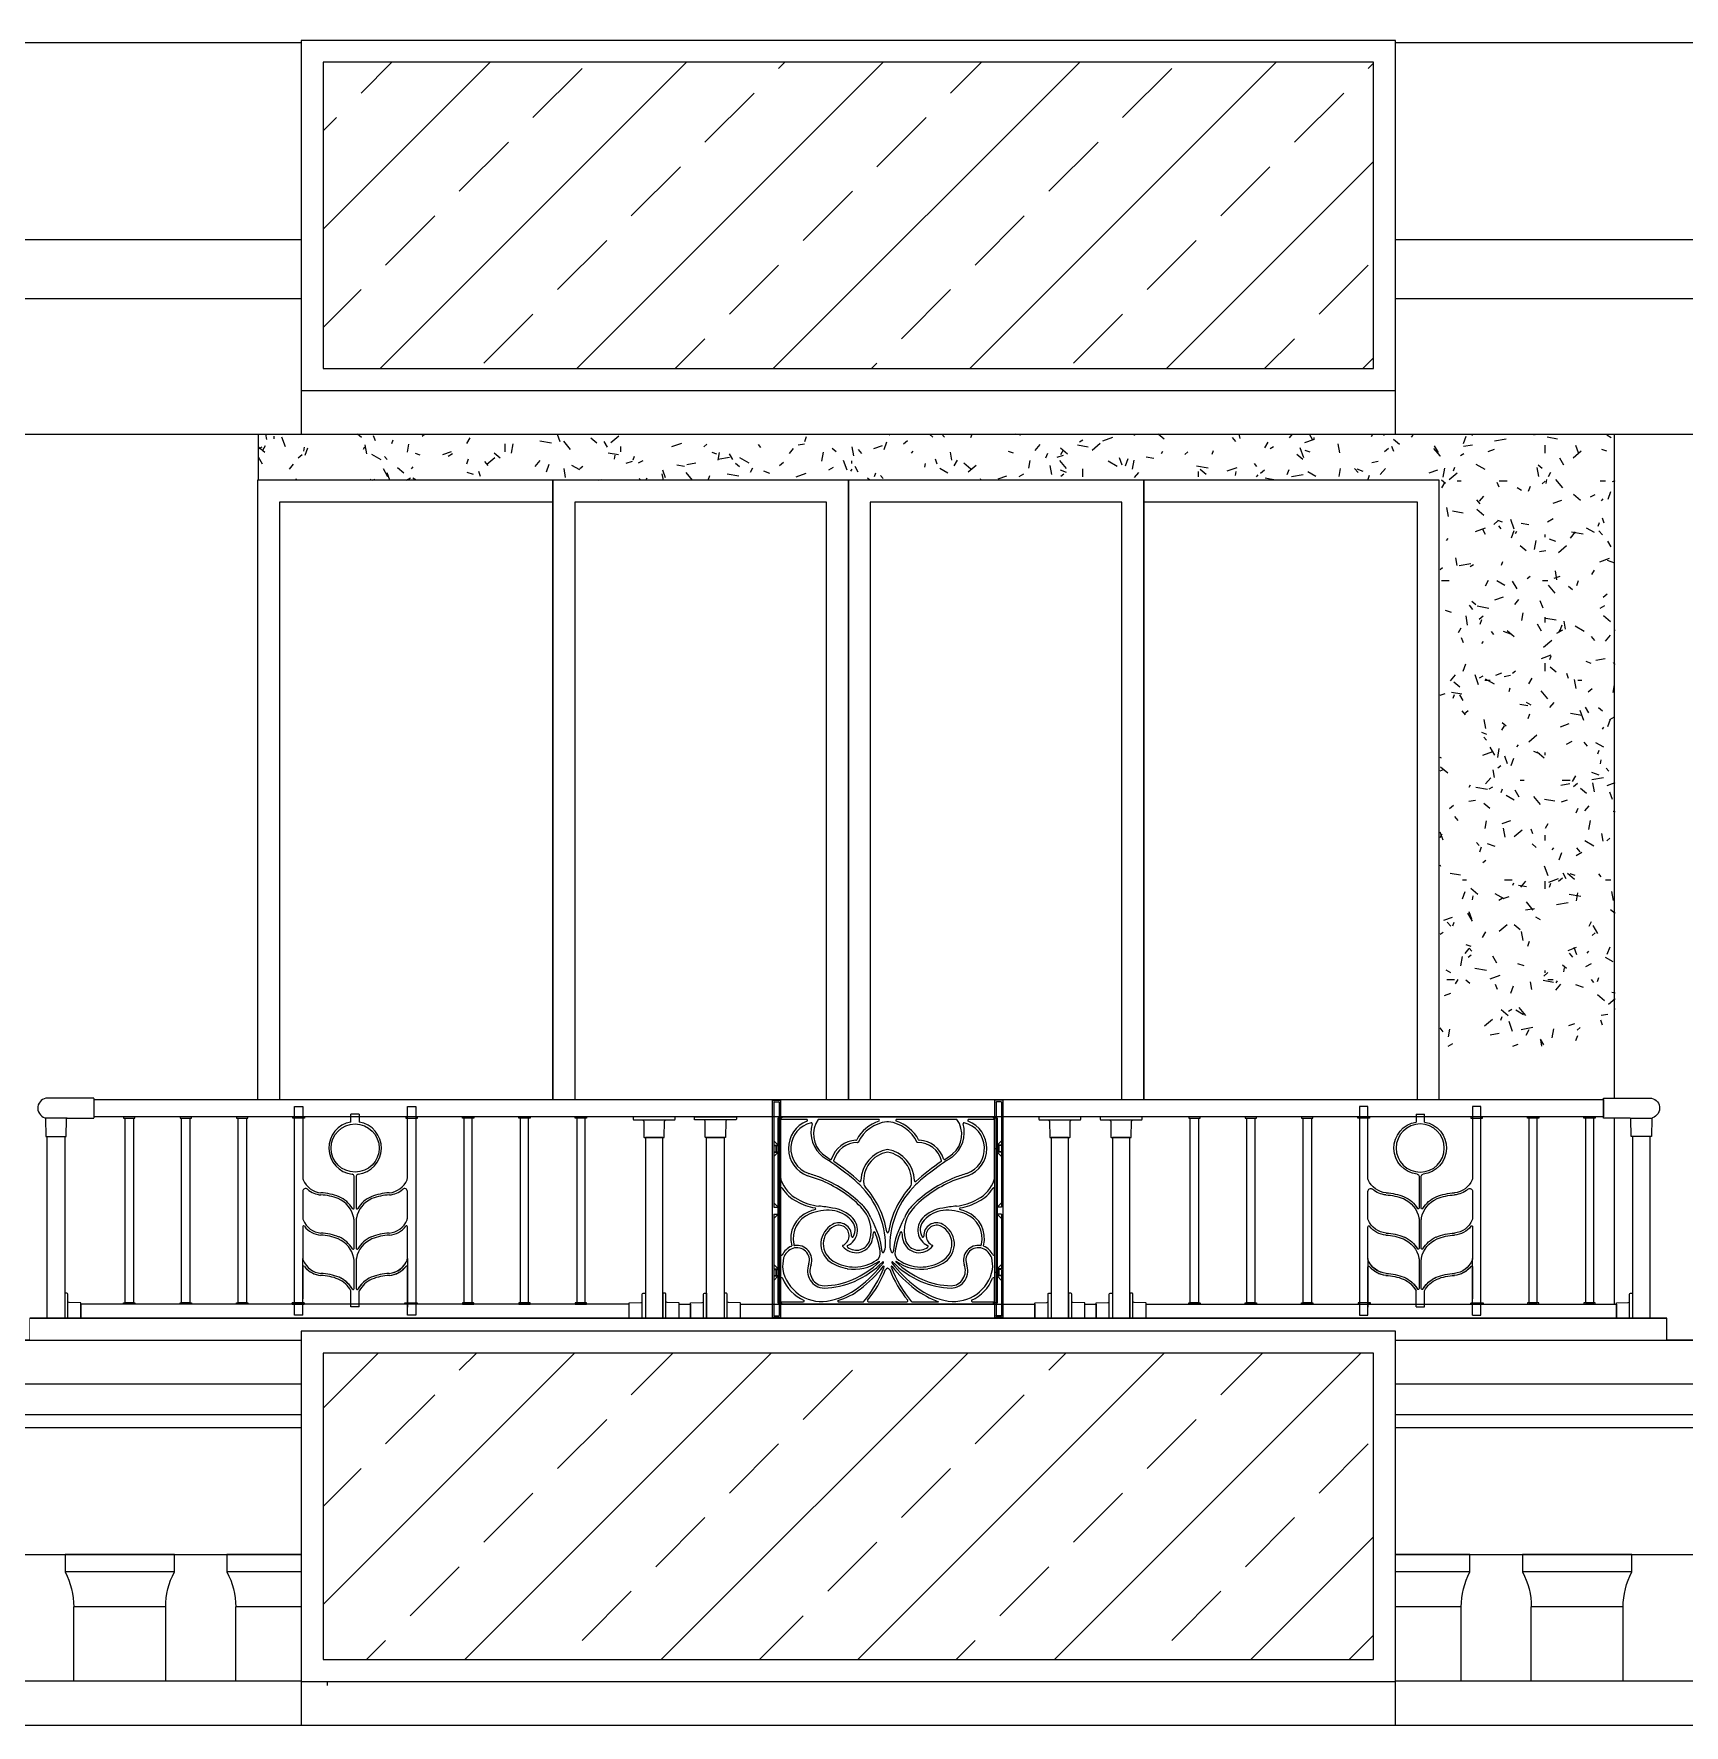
# Model space of a CAD drawing. Extents: x -12446 to 284554, y -295110 to 165007.
# Drawn here: x 65687 to 69458, y -211599 to -207734 of the extents above; entities that cross this region are included whole.
import ezdxf

# ---------------------------------------------------------------- set-up
doc = ezdxf.new("R2010")
doc.units = 0
doc.header["$LTSCALE"] = 1000
doc.linetypes.add('AX-14-E$0$DASH', pattern=[0.35, 0.25, -0.1])
doc.linetypes.add('AX-14-E$0$DOTE', pattern=[2.42, 2, -0.2, 0.02, -0.2])
doc.layers.get('0').update_dxf_attribs({"linetype": 'CONTINUOUS'})
doc.layers.get('Defpoints').update_dxf_attribs({"linetype": 'CONTINUOUS'})
for name, color, linetype in [('A-Anno-Note', 241, 'CONTINUOUS'), ('AX-14-comp-tc$0$AX-T-LMCZ-Z$0$AX-13-E01-E03$0$A-Detl-Patt', 8, 'CONTINUOUS'), ('AX-14-comp-tc$0$灰褐色真石漆', 15, 'CONTINUOUS'), ('AX-14-E$0$A-Detl-Fine', 152, 'CONTINUOUS'), ('AX-14-E$0$A-Detl-Medm', 40, 'CONTINUOUS'), ('AX-14-E$0$A-Detl-Thin', 131, 'CONTINUOUS'), ('AX-14-E$0$A-elev-FIXT', 9, 'CONTINUOUS'), ('AX-14-E$0$A-elev-HRAL', 61, 'CONTINUOUS'), ('AX-14-E$0$A-elev-XFINE', 8, 'CONTINUOUS'), ('AX-14-E$0$S-TYN太阳能板', 34, 'CONTINUOUS'), ('AX-14-E$0$埋件', 252, 'CONTINUOUS'), ('AX-14-E$0$栏杆型材', 82, 'CONTINUOUS'), ('AX-14-E$0$立面填充', 251, 'CONTINUOUS'), ('AX-14-E$0$阳台栏杆扶手', 82, 'CONTINUOUS')]:
    doc.layers.add(name, color=color, linetype=linetype)
doc.layers.add('AX-14-E$0$A-Grid', color=222, linetype='AX-14-E$0$DOTE', plot=False)
doc.layers.add('AX-14-E$0$花形线', color=241, linetype='CONTINUOUS', lineweight=15)

# ---------------------------------------------------------------- blocks, each defined once
blk = doc.blocks.new('AX-14-E$0$A$C7DED0338')
at = {"layer": 'AX-14-E$0$A-Detl-Thin'}
blk.add_line((7300, 630), (11200, 630), dxfattribs=at)
blk.add_lwpolyline([(8000, 320), (10500, 320), (10500, 420), (8000, 420)], close=True, dxfattribs=at)
blk.add_wipeout([(7200, 1215), (11300, 1215), (11300, 1315), (7200, 1315)]).dxf.layer = 'AX-14-E$0$A-Detl-Thin'
blk.add_line((7300, 1215), (11200, 1215), dxfattribs=at)
blk.add_lwpolyline([(7300, 320), (11250, 320), (11250, 630), (11200, 630), (11200, 1215), (11300, 1215), (11300, 1315), (11120.2, 1315), (11120.2, 1365)], dxfattribs=at)
blk = doc.blocks.new('AX-14-E$0$A$C7ECB27C2')
blk.add_wipeout([(2500, 800), (0, 800), (0, 0), (2500, 0)])
at = {"layer": 'AX-14-E$0$立面填充'}
h = blk.add_hatch(dxfattribs=at)
h.set_pattern_fill('ANSI33', color=256, scale=100)
h.set_pattern_definition([(45, (-353279.97, -423508.4), (-224.5064, 224.5064), []), (45, (-353055.47, -423508.4), (-224.5064, 224.5064), [158.75, -79.375])])
h.paths.add_polyline_path([(2450, 750), (50, 750), (50, 50), (2450, 50)])
at = {"layer": 'AX-14-E$0$S-TYN太阳能板'}
for points in [[(2500, 800), (0, 800), (0, 0), (2500, 0)], [(2450, 750), (50, 750), (50, 50), (2450, 50)]]:
    blk.add_lwpolyline(points, close=True, dxfattribs=at)
blk = doc.blocks.new('AX-14-E$0$M16太阳能')
blk.add_blockref('AX-14-E$0$A$C7ECB27C2', (152812.6, 122397.8))
blk = doc.blocks.new('AX-14-E$0$A$C1DD741FE')
at = {"layer": 'AX-14-E$0$A-Detl-Thin', "color": 1}
blk.add_lwpolyline([(11850, 1500), (11470.2, 1500), (11470.2, 1550), (7729.8, 1550), (7729.8, 1500), (7650, 1500), (7650, 1550), (3829.8, 1550), (3829.8, 1500), (0, 1500), (0, 1400), (50, 1400), (50, 1300), (100, 1300), (250, 670), (300, 670), (300, 400), (250, 400), (250, 300), (3500, 300), (3500, 400), (3450, 400), (3450, 620.3), (11649.9, 620.3)], dxfattribs=at)
at = {"layer": 'AX-14-E$0$A-Detl-Thin'}
blk.add_lwpolyline([(11470.2, 1500), (11850, 1500), (11850, 1400), (11800, 1400), (11800, 1330), (11780, 1330), (11780, 1299.8), (11710.9, 1009.6), (11640, 1009.6), (11640, 969.8), (11625.1, 931), (11620, 889.8), (11597.4, 720), (11650, 720), (11650, 620)], dxfattribs=at)
blk.add_wipeout([(0, 1500), (0, 1400), (50, 1400), (50, 1300), (100, 1300), (250, 670), (300, 670), (300, 400), (250, 400), (250, 300), (3500, 300), (3500, 400), (3450, 400), (3450, 620.3), (11649.9, 620.3), (11649.9, 720), (11597.4, 720), (11625.1, 931), (11640, 969.8), (11640, 1009.6), (11710.9, 1009.6), (11780, 1300), (11780, 1330), (11800, 1330), (11800, 1400), (11850, 1400), (11850, 1500), (11470.2, 1500), (11470.2, 1550), (7729.8, 1550), (7729.8, 1500), (7650, 1500), (7650, 1550), (3829.8, 1550), (3829.8, 1500)]).dxf.layer = 'AX-14-E$0$A-Detl-Medm'
at = {"color": 8}
for p, q in [((8060.1, 970.1), (7810.1, 970.1)), ((8430.1, 970.1), (8180.1, 970.1)), ((8800.1, 970.1), (8550.1, 970.1)), ((9170.1, 970.1), (8920.1, 970.1)), ((9540.1, 970.1), (9290.1, 970.1)), ((9910.1, 970.1), (9660.1, 970.1)), ((10280.1, 970.1), (10030.1, 970.1)), ((10650.1, 970.1), (10400.1, 970.1)), ((11020.1, 970.1), (10770.1, 970.1)), ((11390.1, 970.1), (11140.1, 970.1)), ((7830.1, 720.3), (7830.1, 890.1)), ((8040.1, 890.1), (7830.1, 890.1)), ((8040.1, 720.3), (8040.1, 890.1)), ((8410.1, 890.1), (8200.1, 890.1)), ((8200.1, 720.3), (8200.1, 890.1)), ((8410.1, 710.3), (8410.1, 890.1)), ((8570.1, 720.3), (8570.1, 890.1)), ((8780.1, 890.1), (8570.1, 890.1)), ((8780.1, 720.3), (8780.1, 890.1)), ((8940.1, 720.3), (8940.1, 890.1)), ((9150.1, 890.1), (8940.1, 890.1)), ((9150.1, 720.3), (9150.1, 890.1)), ((9310.1, 720.3), (9310.1, 890.1)), ((9520.1, 890.1), (9310.1, 890.1)), ((9520.1, 720.3), (9520.1, 890.1)), ((9680.1, 720.3), (9680.1, 890.1)), ((9890.1, 890.1), (9680.1, 890.1)), ((9890.1, 720.3), (9890.1, 890.1)), ((10050.1, 720.3), (10050.1, 890.1)), ((10260.1, 890.1), (10050.1, 890.1)), ((10260.1, 720.3), (10260.1, 890.1)), ((10420.1, 720.3), (10420.1, 890.1)), ((10630.1, 890.1), (10420.1, 890.1)), ((10630.1, 720.3), (10630.1, 890.1)), ((10790.1, 720.3), (10790.1, 890.1)), ((11000.1, 890.1), (10790.1, 890.1)), ((11000.1, 720.3), (11000.1, 890.1)), ((11160.1, 720.3), (11160.1, 890.1)), ((11370.1, 890.1), (11160.1, 890.1)), ((11370.1, 720.3), (11370.1, 890.1))]:
    blk.add_line(p, q, dxfattribs=at)
for points in [[(8040.1, 890.1, -0.123106), (8060.1, 970.1), (8060.1, 1010.1), (7810.1, 1010.1), (7810.1, 970.1, -0.123106), (7830.1, 890.1)], [(8410.1, 890.1, -0.123106), (8430.1, 970.1), (8430.1, 1010.1), (8180.1, 1010.1), (8180.1, 970.1, -0.123106), (8200.1, 890.1)], [(8780.1, 890.1, -0.123106), (8800.1, 970.1), (8800.1, 1010.1), (8550.1, 1010.1), (8550.1, 970.1, -0.123106), (8570.1, 890.1)], [(9150.1, 890.1, -0.123106), (9170.1, 970.1), (9170.1, 1010.1), (8920.1, 1010.1), (8920.1, 970.1, -0.123106), (8940.1, 890.1)], [(9520.1, 890.1, -0.123106), (9540.1, 970.1), (9540.1, 1010.1), (9290.1, 1010.1), (9290.1, 970.1, -0.123106), (9310.1, 890.1)], [(9890.1, 890.1, -0.123106), (9910.1, 970.1), (9910.1, 1010.1), (9660.1, 1010.1), (9660.1, 970.1, -0.123106), (9680.1, 890.1)], [(10260.1, 890.1, -0.123106), (10280.1, 970.1), (10280.1, 1010.1), (10030.1, 1010.1), (10030.1, 970.1, -0.123106), (10050.1, 890.1)], [(10630.1, 890.1, -0.123106), (10650.1, 970.1), (10650.1, 1010.1), (10400.1, 1010.1), (10400.1, 970.1, -0.123106), (10420.1, 890.1)], [(11000.1, 890.1, -0.123106), (11020.1, 970.1), (11020.1, 1010.1), (10770.1, 1010.1), (10770.1, 970.1, -0.123106), (10790.1, 890.1)], [(11370.1, 890.1, -0.123106), (11390.1, 970.1), (11390.1, 1010.1), (11140.1, 1010.1), (11140.1, 970.1, -0.123106), (11160.1, 890.1)]]:
    blk.add_lwpolyline(points, format="xyb", dxfattribs=at)
at = {"layer": 'AX-14-E$0$A-Detl-Medm'}
for p, q in [((7729.8, 1550), (11470.2, 1550)), ((11470.2, 1500), (11470.2, 1550)), ((3750, 1500), (11850, 1500)), ((3500, 1400), (11800, 1400)), ((3700, 1330), (11780, 1330)), ((3520, 1300), (11780, 1300)), ((11640, 1009.6), (7560, 1009.6)), ((11617.3, 720.3), (7577.3, 720.3)), ((7350, 620.3), (11649.9, 620.3))]:
    blk.add_line(p, q, dxfattribs=at)
blk.add_lwpolyline([(8350, 620.3), (10850, 620.3), (10850, 720.3), (8350, 720.3)], close=True, dxfattribs=at)
blk = doc.blocks.new('AX-14-E$0$4080转角立图')
at = {"layer": 'AX-14-E$0$A-elev-FIXT', "linetype": 'Continuous'}
blk.add_line((25.6, 42), (-24.3, 42), dxfattribs=at)
blk.add_lwpolyline([(-25.3, 43, -0.327139), (-24.2, 41.5), (-23.5, 0), (23.5, 0), (24.2, 40.5, -0.409111), (25.7, 42), (85.3, 42, 0.414214), (86.8, 43.5), (86.8, 86.5, 0.414214), (85.3, 88), (-18.8, 88, 0.865157)], format="xyb", close=True, dxfattribs=at)
blk = doc.blocks.new('AX-14-E$0$螺帽01')
at = {"layer": 'AX-14-E$0$A-elev-XFINE', "linetype": 'Continuous'}
blk.add_lwpolyline([(-12.5, -3), (12.5, -3, 0.414214), (13, -2.5), (13, -0.5, 0.414214), (12.5, 0), (-12.5, 0, 0.414214), (-13, -0.5), (-13, -2.5, 0.414214)], format="xyb", close=True, dxfattribs=at)
blk = doc.blocks.new('AX-14-E$0$40固定座立图')
at = {"layer": 'AX-14-E$0$A-elev-HRAL', "color": 6, "linetype": 'Continuous'}
blk.add_line((-26.5, -7), (26.5, -7), dxfattribs=at)
blk.add_lwpolyline([(48, -5), (48.1, 0), (-48.1, 0), (-48, -5, 0.41166), (-46, -7), (-26.5, -7, -0.41166), (-23.5, -10), (-23.2, -46, 0.41166), (-22.2, -47), (22.2, -47, 0.41166), (23.2, -46), (23.5, -10, -0.41166), (26.5, -7), (46, -7, 0.41166)], format="xyb", close=True, dxfattribs=at)
blk = doc.blocks.new('AX-14-E$0$镁铝合金竖杆496')
at = {"layer": 'AX-14-E$0$A-elev-HRAL', "ltscale": 10}
for p, q in [((-13.5, 251.5, 0), (-13.5, -243.5, 0)), ((-13, 252, 0), (5, 252, 0)), ((-10, 248, 0), (-10, 149.3)), ((-9.5, 248.5, 0), (1.5, 248.5, 0)), ((2, 248, 0), (2, -240, 0)), ((5.5, 251.5, 0), (5.5, -243.5, 0)), ((-10, 159.3), (0, 149.3)), ((-10, 149.3), (0, 149.3)), ((-10, 148.3), (-10, 134.3)), ((-10, 148.3), (0, 148.3)), ((-10, 134.3), (0, 134.3)), ((-10, 133.3), (-10, 8)), ((-10, 133.3), (0, 133.3)), ((-10, 123.3), (0, 133.3)), ((0, 149.3), (0, 133.3)), ((2, 141.3), (5.5, 141.3)), ((-10, 18), (0, 8)), ((-10, 8), (0, 8)), ((0, 8), (0, -8)), ((-10, -8), (-10, -133.5)), ((-10, -8), (0, -8)), ((-10, -18), (0, -8)), ((-10, -123.5), (0, -133.5)), ((-10, -133.5), (0, -133.5)), ((-10, -134.5), (-10, -148.5)), ((-10, -134.5), (0, -134.5)), ((-10, -148.5), (0, -148.5)), ((-10, -149.5), (-10, -240, 0)), ((-10, -149.5), (0, -149.5)), ((-10, -159.5), (0, -149.5)), ((0, -133.5), (0, -149.5)), ((2, -141.5), (5.5, -141.5)), ((-13, -244, 0), (5, -244, 0)), ((-9.5, -240.5, 0), (1.5, -240.5, 0))]:
    blk.add_line(p, q, dxfattribs=at)
for centre, start, end in [((-13, 251.5, 0), 90, 180), ((-9.5, 248, 0), 90, 180), ((1.5, 248, 0), 0, 90), ((5, 251.5, 0), 0, 90), ((-13, -243.5, 0), 180, 270), ((-9.5, -240, 0), 180, 270), ((1.5, -240, 0), 270, 0), ((5, -243.5, 0), 270, 0)]:
    blk.add_arc(centre, 0.5, start, end, dxfattribs=at)
blk = doc.blocks.new('AX-14-E$0$祥云铁花七')
at = {"layer": 'AX-14-E$0$花形线'}
for p, q in [((0, -107.2), (0, -3.2)), ((0, -3.2), (7, -3.2)), ((5.5, -6.7), (5.5, -139.2)), ((65, -5.7), (6.5, -5.7)), ((9, -1.2), (7, -3.2)), ((9, -0.2), (491, -0.2)), ((9, -0.2), (9, -1.2)), ((229.3, -5.7), (91.6, -5.7)), ((408.4, -5.7), (270.7, -5.7)), ((493.5, -5.7), (435, -5.7)), ((491, -0.2), (491, -1.2)), ((491, -1.2), (493, -3.2)), ((500, -3.2), (493, -3.2)), ((494.5, -139.2), (494.5, -6.7)), ((500, -3.2), (500, -107.2)), ((0, -407.2), (0, -107.2)), ((101.4, -84.4), (119, -97)), ((381, -97), (398.6, -84.4)), ((500, -107.2), (500, -407.2)), ((94.2, -143.7), (67, -134.4)), ((96.2, -138.5), (96.2, -138.5)), ((403.8, -138.5), (403.8, -138.5)), ((433, -134.4), (405.8, -143.7)), ((5.5, -164.1), (5.5, -314.3)), ((494.5, -314.3), (494.5, -164.1)), ((35.6, -290.7), (36, -293.1)), ((214.8, -282.6), (214.7, -282.7)), ((285.3, -282.7), (285.2, -282.6)), ((464, -293.1), (464.4, -290.7)), ((5.5, -369.9), (5.5, -421.5)), ((494.5, -421.5), (494.5, -369.9)), ((504, -348.5), (500, -348.5)), ((504, -362.5), (500, -362.5)), ((505, -349.5), (504, -348.5)), ((504, -362.5), (504, -348.5)), ((505, -361.5), (504, -362.5)), ((505, -361.5), (505, -349.5)), ((0, -425), (0, -405.2)), ((0, -425), (7, -425)), ((6.5, -422.5), (57.3, -422.5)), ((9, -427), (7, -425)), ((138.2, -422.5), (195.1, -422.5)), ((205.6, -422.5), (294.4, -422.5)), ((304.9, -422.5), (366.1, -422.5)), ((443.2, -422.5), (493.5, -422.5)), ((491, -427), (493, -425)), ((500, -425), (493, -425)), ((500, -405.2), (500, -425)), ((9, -428), (9, -427)), ((491, -428), (9, -428)), ((491, -428), (491, -427))]:
    blk.add_line(p, q, dxfattribs=at)
at = {"layer": 'AX-14-E$0$花形线', "ltscale": 10}
for p, q in [((-5, -66.7), (-4, -65.7)), ((-5, -78.7), (-5, -66.7)), ((-4, -65.7), (0, -65.7)), ((-4, -79.7), (-4, -65.7)), ((504, -65.7), (500, -65.7)), ((505, -66.7), (504, -65.7)), ((504, -79.7), (504, -65.7)), ((505, -78.7), (505, -66.7)), ((-5, -78.7), (-4, -79.7)), ((-4, -79.7), (0, -79.7)), ((504, -79.7), (500, -79.7)), ((505, -78.7), (504, -79.7)), ((-5, -349.5), (-4, -348.5)), ((-5, -361.5), (-5, -349.5)), ((-5, -361.5), (-4, -362.5)), ((-4, -348.5), (0, -348.5)), ((-4, -362.5), (-4, -348.5)), ((-4, -362.5), (0, -362.5))]:
    blk.add_line(p, q, dxfattribs=at)
at = {"layer": 'AX-14-E$0$花形线'}
for centre, radius, start, end in [((6.5, -6.7), 1, 90, 180), ((90.2, -71.8), 66.8, 111.4629, 249.7109), ((89.4, -72.2), 60.6, 103.7038, 249.4926), ((65, -7.7), 2, 291.4629, 90), ((146.9, -35), 72.1, 164.5587, 232.2861), ((75.5, -15.3), 2, 344.5587, 103.7038), ((139.1, -39.8), 58.4, 144.3447, 229.8382), ((258.8, -95.4), 90.5, 108.6201, 151.5086), ((258.2, -94.7), 84.1, 96.8348, 154.2697), ((229.3, -7.7), 2, 288.6201, 90), ((250, -26), 15, 83.1652, 96.8348), ((241.8, -94.7), 84.1, 25.7303, 83.1652), ((270.7, -7.7), 2, 90, 251.3799), ((241.2, -95.4), 90.5, 28.4914, 71.3799), ((353.1, -35), 72.1, 307.7139, 15.4413), ((360.9, -39.8), 58.4, 310.1618, 35.6553), ((424.5, -15.3), 2, 76.2962, 195.4413), ((410.6, -72.2), 60.6, 289.9688, 76.2962), ((435, -7.7), 2, 90, 248.5371), ((409.8, -71.8), 66.8, 290.2891, 68.5371), ((493.5, -6.7), 1, 0, 90), ((180.7, -114.8), 61.6, 92.9378, 162.2662), ((180.7, -114.8), 56.1, 89.2014, 164.7366), ((177.5, -51.3), 2, 272.9378, 332.1055), ((181.5, -57.7), 1, 269.2014, 334.727), ((262.6, -147.1), 73.7, 99.8083, 178.7152), ((237.4, -147.1), 73.7, 1.2848, 80.1917), ((318.5, -57.7), 1, 205.273, 270.7986), ((319.3, -114.8), 56.1, 15.2634, 90.7986), ((322.5, -51.3), 2, 207.8945, 267.0622), ((319.3, -114.8), 61.6, 17.7338, 87.0622), ((-287.1, -696.9), 719.7, 52.1378, 57.1958), ((120.2, -95.4), 2, 234.3098, 342.2662), ((128.6, -100.5), 2, 164.7366, 234.9669), ((-181, -559.2), 551.4, 48.3295, 55.988), ((261.2, -145.6), 66, 99.8055, 187.1068), ((238.8, -145.6), 66, 352.8932, 80.1945), ((681, -559.2), 551.4, 124.012, 131.6705), ((787.1, -696.9), 719.7, 122.8042, 127.8622), ((371.4, -100.5), 2, 305.0331, 15.2634), ((379.8, -95.4), 2, 197.7338, 305.6902), ((20.5, -139.2), 15, 180, 198.5788), ((78.8, -119.6), 76.5, 198.5788, 243.5048), ((73.4, -114.9), 15, 249.4926, 253.5166), ((-30.5, -466.2), 351.3, 68.8614, 73.5166), ((-3.1, -395.2), 269.7, 44.6157, 68.8614), ((-10.5, -406.5), 288.4, 45.1922, 68.2807), ((-6.7, -352.7), 276.1, 45.5911, 54.2274), ((186.9, -145.9), 2, 228.3295, 10.7823), ((205.7, -152.9), 10, 185.2537, 222.1559), ((294.3, -152.9), 10, 317.8441, 354.7463), ((510.5, -406.5), 288.4, 111.7193, 134.8078), ((503.1, -395.2), 269.7, 111.1386, 135.3843), ((313.1, -145.9), 2, 169.2177, 311.6705), ((506.7, -352.7), 276.1, 125.7726, 134.4089), ((530.5, -466.2), 351.3, 106.4044, 111.1386), ((421.2, -119.6), 76.5, 296.4952, 341.4212), ((479.5, -139.2), 15, 341.4212, 0), ((7.5, -164.1), 2, 31.9301, 180), ((78.7, -119.7), 81.9, 211.9301, 243.3006), ((105.7, -81.9), 128, 240.1164, 260.3322), ((105.7, -81.9), 122.5, 240.1164, 263.9737), ((49.6, -295.2), 195.5, 0.3834, 45.5911), ((48.3, -295.4), 202.4, 9.2413, 42.1559), ((451.7, -295.4), 202.4, 137.8441, 170.7587), ((450.4, -295.2), 195.5, 134.4089, 179.6166), ((394.3, -81.9), 122.5, 276.0263, 299.8836), ((394.3, -81.9), 128, 279.6678, 299.8836), ((421.3, -119.7), 81.9, 296.6994, 328.0699), ((492.5, -164.1), 2, 360, 148.0699), ((95.1, -278.1), 66.4, 112.1901, 194.3855), ((94.9, -277.9), 60.7, 112.1323, 192.199), ((115.1, -332), 123.9, 104.3564, 111.3434), ((114, -324.9), 111.5, 85.2413, 112.1323), ((83.9, -210), 2, 284.3564, 80.3322), ((53.6, -567.3), 365.7, 78.9111, 83.8433), ((114.3, -285.5), 72.2, 43.6853, 82.8845), ((115.1, -283.9), 76, 43.334, 83.3313), ((142, -258.6), 39.1, 295.1597, 43.334), ((133.7, -261.3), 78.3, 345.2933, 45.1922), ((133.7, -261.3), 83.8, 21.5129, 45.1922), ((230.3, -223.3), 20, 201.5129, 209.4559), ((269.7, -223.3), 20, 330.5441, 338.4871), ((366.3, -261.3), 78.3, 134.8078, 194.7067), ((366.3, -261.3), 83.8, 134.8078, 158.4871), ((358, -258.6), 39.1, 136.666, 244.8403), ((384.9, -283.9), 76, 96.6687, 136.666), ((385.7, -285.5), 72.2, 97.1155, 136.3147), ((446.4, -567.3), 365.7, 96.1567, 101.0889), ((386, -324.9), 111.5, 67.8677, 94.7586), ((416.1, -210), 2, 99.6678, 255.6436), ((384.9, -332), 123.9, 68.6566, 75.6436), ((405.1, -277.9), 60.7, 347.801, 67.8677), ((404.9, -278.1), 66.4, 345.6145, 67.8099), ((148.1, -290.2), 50.6, 118.3226, 234.3446), ((148, -290.1), 45, 117.9536, 240.6207), ((138.1, -271.5), 29.5, 357.7363, 118.4287), ((138.1, -271.5), 24, 293.393, 117.9205), ((144.4, -257.8), 31.3, 329.1668, 45.0781), ((34.3, -333.9), 205, 7.1734, 29.4559), ((133.7, -261.3), 83.8, 345.2933, 357.6896), ((219.4, -264.8), 2, 20.1455, 177.6896), ((-25.3, -354.5), 262.7, 10.3928, 20.1455), ((250, -262.6), 2, 189.2413, 350.7587), ((465.7, -333.9), 205, 150.5441, 172.8266), ((525.3, -354.5), 262.7, 159.8545, 169.6072), ((280.6, -264.8), 2, 2.3104, 159.8545), ((366.3, -261.3), 83.8, 182.3104, 194.7067), ((355.6, -257.8), 31.3, 134.9219, 210.8332), ((361.9, -271.5), 29.5, 61.5713, 182.2637), ((361.9, -271.5), 24, 62.0795, 246.607), ((352, -290.1), 45, 299.3793, 62.0464), ((351.9, -290.2), 50.6, 305.6554, 61.6774), ((44.7, -332.3), 39.3, 111.7373, 154.1364), ((45, -332.8), 34.4, 109.6431, 162.4707), ((29.7, -294.9), 1, 291.9632, 14.3855), ((42.5, -327.8), 28.8, 343.2516, 108.1432), ((37, -292.9), 1, 191.0799, 278.9061), ((42.5, -327.8), 34.3, 342.2251, 98.9061), ((148, -294.5), 1, 113.393, 217.2759), ((177.8, -271.8), 38.5, 217.2759, 343.5434), ((159.4, -295.7), 2, 115.1597, 230.4792), ((178.6, -272.6), 32.1, 230.4792, 344.4049), ((169.6, -272.8), 2, 177.7363, 329.1668), ((213.4, -310.8), 20, 304.6649, 10.3928), ((239.7, -308.1), 2, 187.1734, 335.5468), ((205.1, -292.3), 40.1, 335.5468, 357.7723), ((294.9, -292.3), 40.1, 182.2277, 204.4532), ((260.3, -308.1), 2, 204.4532, 352.8266), ((286.6, -310.8), 20, 169.6072, 235.3351), ((322.2, -271.8), 38.5, 196.4566, 322.7241), ((321.4, -272.6), 32.1, 195.5951, 309.5208), ((330.4, -272.8), 2, 210.8332, 2.2637), ((340.6, -295.7), 2, 309.5208, 64.8403), ((352, -294.5), 1, 322.7241, 66.607), ((457.5, -327.8), 34.3, 81.0939, 197.7749), ((457.5, -327.8), 28.8, 71.8568, 196.7484), ((463, -292.9), 1, 261.0939, 348.9201), ((455, -332.8), 34.4, 17.5293, 70.3569), ((470.3, -294.9), 1, 165.6145, 248.0368), ((455.3, -332.3), 39.3, 25.8636, 68.2627), ((7.5, -314.3), 2, 180, 334.1364), ((98.6, -342), 88.6, 167.2346, 184.2621), ((107.1, -351.7), 40.2, 157.1293, 212.2197), ((107.1, -351.7), 34.7, 157.134, 212.4682), ((176.1, -243.2), 105.2, 236.8488, 260.0488), ((173.7, -253.4), 89.7, 237.7959, 304.6649), ((174.2, -254), 94.3, 260.0488, 306.1557), ((75.9, -161.3), 230.4, 294.2606, 312.4746), ((92, -188), 205, 293.5859, 315.7061), ((5.5, -153.1), 295.9, 307.0893, 322.472), ((23.9, -173.6), 273.8, 306.6048, 322.2397), ((-30.5, -235.3), 293.2, 320.3131, 338.4375), ((230.5, -331), 1.09, 342.7316, 126.1557), ((239.1, -332.5), 1.33, 322.472, 104.2732), ((240.9, -342.5), 1.33, 338.4375, 114.1721), ((250, -351), 5, 21.7859, 158.2141), ((259.1, -342.5), 1.33, 65.8279, 201.5625), ((530.5, -235.3), 293.2, 201.5625, 219.6869), ((260.9, -332.5), 1.33, 75.7268, 217.528), ((476.1, -173.6), 273.8, 217.7603, 233.3952), ((494.5, -153.1), 295.9, 217.528, 232.9107), ((408, -188), 205, 224.2939, 246.4141), ((269.5, -331), 1.09, 53.8443, 197.2684), ((424.1, -161.3), 230.4, 227.5254, 245.7394), ((325.8, -254), 94.3, 233.8443, 279.9512), ((326.3, -253.4), 89.7, 235.3351, 302.2041), ((323.9, -243.2), 105.2, 279.9512, 303.1512), ((392.9, -351.7), 34.7, 327.5318, 22.866), ((392.9, -351.7), 40.2, 327.7803, 22.8707), ((401.4, -342), 88.6, 355.7379, 12.7654), ((492.5, -314.3), 2, 205.8636, 0), ((8, -370.3), 2.5, 33.9087, 170.982), ((97.8, -332.9), 94.8, 202.3084, 245.8595), ((99.3, -331.1), 90.7, 191.1235, 277.7), ((104.7, -354.5), 36.7, 210.5687, 270.3076), ((104.7, -354.5), 31.2, 210.5585, 270.3163), ((104, -223.5), 162.2, 270.3163, 294.2606), ((100.6, -207.8), 183.4, 271.3252, 293.5859), ((-3.8, -249.5), 268.3, 320.7734, 338.2141), ((503.8, -249.5), 268.3, 201.7859, 219.2266), ((399.4, -207.8), 183.4, 246.4141, 268.6748), ((396, -223.5), 162.2, 245.7394, 269.6837), ((400.5, -330.8), 91, 262.4286, 348.7478), ((395.3, -354.5), 31.2, 269.6837, 329.4415), ((395.3, -354.5), 36.7, 269.6924, 329.4313), ((402.2, -332.9), 94.8, 294.6417, 337.6916), ((492, -370.3), 2.5, 9.018, 146.0913), ((6.5, -421.5), 1, 180, 270), ((57.3, -420.5), 2, 270, 32.0975), ((87.1, -267.4), 155.5, 279.0375, 308.5138), ((138.2, -420.5), 2, 151.1399, 270), ((96.7, -279.7), 145.4, 285.8798, 308.5187), ((205.6, -420.5), 2, 140.7734, 270), ((294.4, -420.5), 2, 270, 39.2266), ((442.8, -218.5), 217.9, 233.3952, 249.4015), ((412.9, -267.4), 155.5, 231.4862, 260.9625), ((443.2, -420.5), 2, 135.3636, 270), ((493.5, -421.5), 1, 270, 0)]:
    blk.add_arc(centre, radius, start, end, dxfattribs=at)
at = {"layer": 'Defpoints', "color": 1, "linetype": 'AX-14-E$0$DASH', "ltscale": 0.1}
blk.add_lwpolyline([(0, -428), (500, -428), (500, 0), (0, 0)], close=True, dxfattribs=at)
blk = doc.blocks.new('AX-14-E$0$麦穗铁花十')
at = {"layer": 'AX-14-E$0$花形线'}
for p, q in [((0, 0), (19, 0)), ((0, -477), (0, 0)), ((19, 0), (19, -163.7)), ((258, -163.7), (258, 0)), ((258, 0), (277, 0)), ((277, 0), (277, -477)), ((148, -18), (129, -18)), ((129, -36), (129, -18)), ((148, -18), (148, -36)), ((136, -232.5), (136, -159.8)), ((141, -159.8), (141, -232.5)), ((19, -194.2), (19, -255.7)), ((258, -255.7), (258, -194.2)), ((136, -324.5), (136, -258.9)), ((141, -258.9), (141, -324.5)), ((19, -274.9), (19, -347.7)), ((258, -347.7), (258, -274.9)), ((19, -477), (19, -347.7)), ((258, -347.7), (258, -458.9)), ((19, -366.9), (19, -439.7)), ((19, -366.9), (19, -439.7)), ((136, -416.5), (136, -350.9)), ((136, -416.5), (136, -350.9)), ((141, -350.9), (141, -416.5)), ((141, -350.9), (141, -416.5)), ((258, -439.7), (258, -366.9)), ((258, -477), (258, -366.9)), ((129, -458), (129, -421.2)), ((148, -458), (148, -421.2)), ((148, -458), (129, -458)), ((19, -477), (0, -477)), ((277, -477), (258, -477))]:
    blk.add_line(p, q, dxfattribs=at)
blk.add_circle((138.5, -95.2), 55, dxfattribs=at)
for centre, radius, start, end in [((138.5, -95.2), 60, 99.1102, 263.3742), ((138.5, -95.2), 60, 276.6258, 80.8898), ((29, -163.7), 10, 180, 202.5285), ((25.5, -194.2), 6.5, 48.9817, 180), ((65, -148.8), 49, 202.5283, 264.7738), ((65, -148.8), 53.7, 228.9817, 264.9129), ((131, -159.8), 5, 0, 83.3742), ((146, -159.8), 5, 96.6259, 180), ((212, -148.8), 49, 275.2262, 337.4717), ((212, -148.8), 53.7, 275.0871, 311.0183), ((251.5, -194.2), 6.5, 360, 131.0183), ((248, -163.7), 10, 337.4718, 360), ((55.9, -319.5), 117.3, 67.9628, 87.8994), ((55.9, -319.4), 121.9, 67.8778, 87.8433), ((74.7, -267.6), 62.3, 11.9892, 66.0287), ((74.7, -267.6), 67, 30.6455, 66.0287), ((202.3, -267.6), 62.3, 113.9713, 168.0108), ((202.3, -267.6), 67, 113.9713, 149.3545), ((221.1, -319.4), 121.9, 92.1567, 112.1222), ((221.1, -319.5), 117.3, 92.1006, 112.0372), ((29, -255.7), 10, 180, 202.5285), ((65, -240.8), 49, 202.5283, 264.7738), ((134, -232.5), 2, 210.6455, 360), ((116, -258.9), 20, 360, 11.9893), ((143, -232.5), 2, 180, 329.3545), ((161, -258.9), 20, 168.0107, 180), ((212, -240.8), 49, 275.2262, 337.4717), ((248, -255.7), 10, 337.4718, 360), ((21, -274.9), 2, 37.8001, 180), ((65, -240.8), 53.7, 217.8001, 264.9129), ((55.9, -411.5), 117.3, 67.9628, 87.8994), ((55.9, -411.4), 121.9, 67.8778, 87.8433), ((74.7, -359.6), 62.3, 11.9892, 66.0287), ((74.7, -359.6), 67, 30.6455, 66.0287), ((202.3, -359.6), 62.3, 113.9713, 168.0108), ((202.3, -359.6), 67, 113.9713, 149.3545), ((221.1, -411.4), 121.9, 92.1567, 112.1222), ((221.1, -411.5), 117.3, 92.1006, 112.0372), ((212, -240.8), 53.7, 275.0871, 322.1999), ((256, -274.9), 2, 360, 142.1999), ((29, -347.7), 10, 180, 202.5285), ((29, -347.7), 10, 180, 202.5285), ((134, -324.5), 2, 210.6456, 360), ((116, -350.9), 20, 360, 11.9892), ((116, -350.9), 20, 360, 11.9892), ((143, -324.5), 2, 180, 329.3545), ((161, -350.9), 20, 168.0107, 180), ((161, -350.9), 20, 168.0108, 180), ((248, -347.7), 10, 337.4718, 360), ((248, -347.7), 10, 337.4718, 360), ((21, -366.9), 2, 37.8001, 180), ((21, -366.9), 2, 37.8001, 180), ((65, -332.8), 49, 202.5283, 264.7738), ((65, -332.8), 49, 202.5283, 264.7738), ((65, -332.8), 49, 202.5283, 264.7738), ((65, -332.8), 53.7, 217.8001, 264.9129), ((65, -332.8), 53.7, 217.8001, 264.9129), ((65, -332.8), 53.7, 220.6616, 264.9129), ((55.9, -503.5), 117.3, 67.9628, 87.8994), ((55.9, -503.5), 117.3, 67.9628, 87.8994), ((55.9, -503.4), 121.9, 67.8778, 87.8433), ((55.9, -503.4), 121.9, 67.8778, 87.8433), ((221.1, -503.4), 121.9, 92.1567, 112.1222), ((221.1, -503.4), 121.9, 92.1567, 112.1222), ((221.1, -503.5), 117.3, 92.1006, 112.0372), ((221.1, -503.5), 117.3, 92.1006, 112.0372), ((212, -332.8), 49, 275.2262, 339.9297), ((212, -332.8), 49, 275.2262, 337.4717), ((212, -332.8), 49, 275.2262, 337.4717), ((212, -332.8), 53.7, 275.0871, 322.1999), ((212, -332.8), 53.7, 275.0871, 322.1999), ((212, -332.8), 53.7, 275.0871, 319.3384), ((256, -366.9), 2, 360, 142.1999), ((256, -366.9), 2, 360, 142.1999), ((74.7, -451.6), 62.3, 29.2187, 66.0287), ((74.7, -451.6), 67, 33.5141, 66.0287), ((74.7, -451.6), 67, 30.6455, 66.0287), ((74.7, -451.6), 67, 30.6455, 66.0287), ((134, -416.5), 2, 210.6456, 360), ((134, -416.5), 2, 210.6455, 360), ((143, -416.5), 2, 180, 329.3545), ((143, -416.5), 2, 180, 329.3544), ((202.3, -451.6), 67, 113.9713, 149.3545), ((202.3, -451.6), 67, 113.9713, 149.3545), ((202.3, -451.6), 67, 113.9713, 149.3545), ((202.3, -451.6), 67, 113.9713, 146.4859), ((202.3, -451.6), 62.3, 113.9713, 150.7813)]:
    blk.add_arc(centre, radius, start, end, dxfattribs=at)
blk = doc.blocks.new('AX-14-E$0$32固定座立面')
at = {"layer": 'AX-14-E$0$栏杆型材', "color": 6, "linetype": 'Continuous'}
blk.add_line((-7, -22.5), (-7, 22.5), dxfattribs=at)
blk.add_lwpolyline([(-7, -22.5, 0.41166), (-10, -19.5), (-36, -19.3, -0.41166), (-37, -18.3), (-37, 18.3, -0.41166), (-36, 19.3), (-10, 19.5, 0.41166), (-7, 22.5), (-7, 39, -0.41166), (-5, 41), (0, 41.1), (0, -41.1), (-5, -41, -0.41166), (-7, -39)], format="xyb", close=True, dxfattribs=at)
blk = doc.blocks.new('AX-14-E$0$sreherhehrheg')
at = {"layer": 'AX-14-E$0$A-Detl-Fine'}
for points in [[(152736.3, 246017.7), (152111.3, 246017.7), (152111.3, 244652.7)], [(153361.3, 244652.7), (153361.3, 246017.7), (152786.3, 246017.7), (152786.3, 244652.7)], [(154036.3, 244652.7), (154036.3, 246017.7), (153461.3, 246017.7), (153461.3, 244652.7)], [(154711.3, 244652.7), (154711.3, 246017.7), (154086.3, 246017.7)]]:
    blk.add_lwpolyline(points, dxfattribs=at)
at = {"layer": 'AX-14-E$0$A-Detl-Thin'}
for p, q in [((155161.3, 244655.7), (155161.3, 246172.7)), ((155161.3, 244184.7), (155161.3, 244609.7))]:
    blk.add_line(p, q, dxfattribs=at)
for points in [[(152736.3, 244652.7), (152736.3, 246067.7), (152061.3, 246067.7), (152061.3, 244652.7)], [(153411.3, 244652.7), (153411.3, 246067.7), (152736.3, 246067.7), (152736.3, 244652.7)], [(154086.3, 244652.7), (154086.3, 246067.7), (153411.3, 246067.7), (153411.3, 244652.7)], [(154761.3, 244652.7), (154761.3, 246067.7), (154086.3, 246067.7), (154086.3, 244652.7)]]:
    blk.add_lwpolyline(points, dxfattribs=at)
at = {"layer": 'AX-14-E$0$A-elev-HRAL', "ltscale": 10, "elevation": 0}
for points in [[(151755.7, 244612.7, 0.414214), (151755.2, 244612.2), (151755.2, 244610.2, 0.414214), (151755.7, 244609.7), (151780.7, 244609.7, 0.414214), (151781.2, 244610.2), (151781.2, 244612.2, 0.414214), (151780.7, 244612.7)], [(151884.7, 244612.7, 0.414214), (151884.2, 244612.2), (151884.2, 244610.2, 0.414214), (151884.7, 244609.7), (151909.7, 244609.7, 0.414214), (151910.2, 244610.2), (151910.2, 244612.2, 0.414214), (151909.7, 244612.7)], [(152013.7, 244612.7, 0.414214), (152013.2, 244612.2), (152013.2, 244610.2, 0.414214), (152013.7, 244609.7), (152038.7, 244609.7, 0.414214), (152039.2, 244610.2), (152039.2, 244612.2, 0.414214), (152038.7, 244612.7)], [(152554.7, 244612.7, -0.414214), (152555.2, 244612.2), (152555.2, 244610.2, -0.414214), (152554.7, 244609.7), (152529.7, 244609.7, -0.414214), (152529.2, 244610.2), (152529.2, 244612.2, -0.414214), (152529.7, 244612.7)], [(152683.7, 244612.7, -0.414214), (152684.2, 244612.2), (152684.2, 244610.2, -0.414214), (152683.7, 244609.7), (152658.7, 244609.7, -0.414214), (152658.2, 244610.2), (152658.2, 244612.2, -0.414214), (152658.7, 244612.7)], [(152812.7, 244612.7, -0.414214), (152813.2, 244612.2), (152813.2, 244610.2, -0.414214), (152812.7, 244609.7), (152787.7, 244609.7, -0.414214), (152787.2, 244610.2), (152787.2, 244612.2, -0.414214), (152787.7, 244612.7)], [(154189.2, 244612.7, 0.414214), (154188.7, 244612.2), (154188.7, 244610.2, 0.414214), (154189.2, 244609.7), (154214.2, 244609.7, 0.414214), (154214.7, 244610.2), (154214.7, 244612.2, 0.414214), (154214.2, 244612.7)], [(154318.2, 244612.7, 0.414214), (154317.7, 244612.2), (154317.7, 244610.2, 0.414214), (154318.2, 244609.7), (154343.2, 244609.7, 0.414214), (154343.7, 244610.2), (154343.7, 244612.2, 0.414214), (154343.2, 244612.7)], [(154447.2, 244612.7, 0.414214), (154446.7, 244612.2), (154446.7, 244610.2, 0.414214), (154447.2, 244609.7), (154472.2, 244609.7, 0.414214), (154472.7, 244610.2), (154472.7, 244612.2, 0.414214), (154472.2, 244612.7)], [(154988.2, 244612.7, -0.414214), (154988.7, 244612.2), (154988.7, 244610.2, -0.414214), (154988.2, 244609.7), (154963.2, 244609.7, -0.414214), (154962.7, 244610.2), (154962.7, 244612.2, -0.414214), (154963.2, 244612.7)], [(155117.2, 244612.7, -0.414214), (155117.7, 244612.2), (155117.7, 244610.2, -0.414214), (155117.2, 244609.7), (155092.2, 244609.7, -0.414214), (155091.7, 244610.2), (155091.7, 244612.2, -0.414214), (155092.2, 244612.7)], [(151755.7, 244184.7, -0.414214), (151755.2, 244185.2), (151755.2, 244187.2, -0.414214), (151755.7, 244187.7), (151780.7, 244187.7, -0.414214), (151781.2, 244187.2), (151781.2, 244185.2, -0.414214), (151780.7, 244184.7)], [(151884.7, 244184.7, -0.414214), (151884.2, 244185.2), (151884.2, 244187.2, -0.414214), (151884.7, 244187.7), (151909.7, 244187.7, -0.414214), (151910.2, 244187.2), (151910.2, 244185.2, -0.414214), (151909.7, 244184.7)], [(152013.7, 244184.7, -0.414214), (152013.2, 244185.2), (152013.2, 244187.2, -0.414214), (152013.7, 244187.7), (152038.7, 244187.7, -0.414214), (152039.2, 244187.2), (152039.2, 244185.2, -0.414214), (152038.7, 244184.7)], [(152554.7, 244184.7, 0.414214), (152555.2, 244185.2), (152555.2, 244187.2, 0.414214), (152554.7, 244187.7), (152529.7, 244187.7, 0.414214), (152529.2, 244187.2), (152529.2, 244185.2, 0.414214), (152529.7, 244184.7)], [(152683.7, 244184.7, 0.414214), (152684.2, 244185.2), (152684.2, 244187.2, 0.414214), (152683.7, 244187.7), (152658.7, 244187.7, 0.414214), (152658.2, 244187.2), (152658.2, 244185.2, 0.414214), (152658.7, 244184.7)], [(152812.7, 244184.7, 0.414214), (152813.2, 244185.2), (152813.2, 244187.2, 0.414214), (152812.7, 244187.7), (152787.7, 244187.7, 0.414214), (152787.2, 244187.2), (152787.2, 244185.2, 0.414214), (152787.7, 244184.7)], [(154189.2, 244184.7, -0.414214), (154188.7, 244185.2), (154188.7, 244187.2, -0.414214), (154189.2, 244187.7), (154214.2, 244187.7, -0.414214), (154214.7, 244187.2), (154214.7, 244185.2, -0.414214), (154214.2, 244184.7)], [(154318.2, 244184.7, -0.414214), (154317.7, 244185.2), (154317.7, 244187.2, -0.414214), (154318.2, 244187.7), (154343.2, 244187.7, -0.414214), (154343.7, 244187.2), (154343.7, 244185.2, -0.414214), (154343.2, 244184.7)], [(154447.2, 244184.7, -0.414214), (154446.7, 244185.2), (154446.7, 244187.2, -0.414214), (154447.2, 244187.7), (154472.2, 244187.7, -0.414214), (154472.7, 244187.2), (154472.7, 244185.2, -0.414214), (154472.2, 244184.7)], [(154988.2, 244184.7, 0.414214), (154988.7, 244185.2), (154988.7, 244187.2, 0.414214), (154988.2, 244187.7), (154963.2, 244187.7, 0.414214), (154962.7, 244187.2), (154962.7, 244185.2, 0.414214), (154963.2, 244184.7)], [(155117.2, 244184.7, 0.414214), (155117.7, 244185.2), (155117.7, 244187.2, 0.414214), (155117.2, 244187.7), (155092.2, 244187.7, 0.414214), (155091.7, 244187.2), (155091.7, 244185.2, 0.414214), (155092.2, 244184.7)]]:
    blk.add_lwpolyline(points, format="xyb", close=True, dxfattribs=at)
for points in [[(151777.7, 244187.7), (151758.7, 244187.7), (151758.7, 244609.7), (151777.7, 244609.7)], [(151906.7, 244187.7), (151887.7, 244187.7), (151887.7, 244609.7), (151906.7, 244609.7)], [(152035.7, 244187.7), (152016.7, 244187.7), (152016.7, 244609.7), (152035.7, 244609.7)], [(152532.7, 244187.7), (152551.7, 244187.7), (152551.7, 244609.7), (152532.7, 244609.7)], [(152661.7, 244187.7), (152680.7, 244187.7), (152680.7, 244609.7), (152661.7, 244609.7)], [(152790.7, 244187.7), (152809.7, 244187.7), (152809.7, 244609.7), (152790.7, 244609.7)], [(154211.2, 244187.7), (154192.2, 244187.7), (154192.2, 244609.7), (154211.2, 244609.7)], [(154340.2, 244187.7), (154321.2, 244187.7), (154321.2, 244609.7), (154340.2, 244609.7)], [(154469.2, 244187.7), (154450.2, 244187.7), (154450.2, 244609.7), (154469.2, 244609.7)], [(154966.2, 244187.7), (154985.2, 244187.7), (154985.2, 244609.7), (154966.2, 244609.7)], [(155095.2, 244187.7), (155114.2, 244187.7), (155114.2, 244609.7), (155095.2, 244609.7)]]:
    blk.add_lwpolyline(points, close=True, dxfattribs=at)
at = {"layer": 'AX-14-E$0$埋件', "linetype": 'AX-14-E$0$DASH', "ltscale": 0.1}
blk.add_lwpolyline([(151580.9, 244107.7), (151620.9, 244107.7), (151620.9, 244152.7), (151580.9, 244152.7)], close=True, dxfattribs=at)
at = {"layer": 'AX-14-E$0$埋件', "linetype": 'AX-14-E$0$DASH', "ltscale": 0.1, "elevation": 0}
for points in [[(152987.4, 244107.7), (152947.4, 244107.7), (152947.4, 244152.7), (152987.4, 244152.7)], [(153087.4, 244107.7), (153127.4, 244107.7), (153127.4, 244152.7), (153087.4, 244152.7)], [(153874.4, 244107.7), (153914.4, 244107.7), (153914.4, 244152.7), (153874.4, 244152.7)], [(154014.4, 244107.7), (154054.4, 244107.7), (154054.4, 244152.7), (154014.4, 244152.7)], [(155202.9, 244107.7), (155242.9, 244107.7), (155242.9, 244152.7), (155202.9, 244152.7)]]:
    blk.add_lwpolyline(points, close=True, dxfattribs=at)
at = {"layer": 'AX-14-E$0$栏杆型材'}
for points in [[(151580.9, 244567.7), (151620.9, 244567.7), (151620.9, 244152.7), (151580.9, 244152.7)], [(155242.9, 244567.7), (155202.9, 244567.7), (155202.9, 244152.7), (155242.9, 244152.7)], [(152910.4, 244184.7), (151657.9, 244184.7), (151657.9, 244152.7), (152910.4, 244152.7)], [(153050.4, 244152.7), (153024.4, 244152.7), (153024.4, 244184.7), (153050.4, 244184.7)], [(153164.4, 244184.7), (153837.4, 244184.7), (153837.4, 244152.7), (153164.4, 244152.7)], [(154091.4, 244184.7), (155165.9, 244184.7), (155165.9, 244152.7), (154091.4, 244152.7)]]:
    blk.add_lwpolyline(points, close=True, dxfattribs=at)
at = {"layer": 'AX-14-E$0$栏杆型材', "elevation": 0}
for points in [[(152987.4, 244565.7), (152947.4, 244565.7), (152947.4, 244152.7), (152987.4, 244152.7)], [(153087.4, 244565.7), (153127.4, 244565.7), (153127.4, 244152.7), (153087.4, 244152.7)], [(153914.4, 244565.7), (153874.4, 244565.7), (153874.4, 244152.7), (153914.4, 244152.7)], [(154054.4, 244565.7), (154014.4, 244565.7), (154014.4, 244152.7), (154054.4, 244152.7)], [(153977.4, 244152.7), (153951.4, 244152.7), (153951.4, 244184.7), (153977.4, 244184.7)]]:
    blk.add_lwpolyline(points, close=True, dxfattribs=at)
at = {"layer": 'AX-14-E$0$阳台栏杆扶手'}
blk.add_lwpolyline([(155136.2, 244612.7), (151687.7, 244612.7), (151687.7, 244652.7), (155136.2, 244652.7)], close=True, dxfattribs=at)
for name, p in [('AX-14-E$0$麦穗铁花十', (152145.7, 244636.7, 0)), ('AX-14-E$0$祥云铁花七', (153250.9, 244612.7, 0))]:
    blk.add_blockref(name, p)
at = {"xscale": -1}
blk.add_blockref('AX-14-E$0$麦穗铁花十', (154856.2, 244636.7, 0), dxfattribs=at)
at = {"layer": 'AX-14-E$0$A-elev-HRAL'}
for name, p in [('AX-14-E$0$4080转角立图', (151600.9, 244567.7)), ('AX-14-E$0$镁铝合金竖杆496', (153250.9, 244398.7, 0)), ('AX-14-E$0$40固定座立图', (152967.4, 244612.7, 0)), ('AX-14-E$0$40固定座立图', (153894.4, 244612.7, 0)), ('AX-14-E$0$40固定座立图', (154034.4, 244612.7, 0)), ('AX-14-E$0$32固定座立面', (152947.4, 244168.7)), ('AX-14-E$0$32固定座立面', (153087.4, 244168.7)), ('AX-14-E$0$32固定座立面', (153874.4, 244168.7)), ('AX-14-E$0$32固定座立面', (154014.4, 244168.7)), ('AX-14-E$0$32固定座立面', (155202.9, 244168.7))]:
    blk.add_blockref(name, p, dxfattribs=at)
at = {"layer": 'AX-14-E$0$A-elev-HRAL', "xscale": -1}
for name, p in [('AX-14-E$0$4080转角立图', (155222.9, 244567.7)), ('AX-14-E$0$镁铝合金竖杆496', (153750.9, 244398.7, 0)), ('AX-14-E$0$40固定座立图', (153107.4, 244612.7, 0)), ('AX-14-E$0$32固定座立面', (151620.9, 244168.7)), ('AX-14-E$0$32固定座立面', (152987.4, 244168.7)), ('AX-14-E$0$32固定座立面', (153127.4, 244168.7)), ('AX-14-E$0$32固定座立面', (153914.4, 244168.7)), ('AX-14-E$0$32固定座立面', (154054.4, 244168.7))]:
    blk.add_blockref(name, p, dxfattribs=at)
at = {"layer": 'AX-14-E$0$栏杆型材', "xscale": -1}
for p in [(152155.2, 244612.7, 0), (152155.9, 244612.6, 0), (154588, 244612.6, 0), (154588.7, 244612.7, 0)]:
    blk.add_blockref('AX-14-E$0$螺帽01', p, dxfattribs=at)
at = {"layer": 'AX-14-E$0$栏杆型材'}
for p in [(152413.2, 244612.7, 0), (152413.9, 244612.6, 0), (154846, 244612.6, 0), (154846.7, 244612.7, 0)]:
    blk.add_blockref('AX-14-E$0$螺帽01', p, dxfattribs=at)
for p, rotation in [((152153, 244184.7, 0), 180), ((152155.2, 244184.7, 0), 180), ((154588.7, 244184.7, 0), 180.0000000001212), ((154590.9, 244184.7, 0), 180.0000000001212)]:
    blk.add_blockref('AX-14-E$0$螺帽01', p, dxfattribs=dict(at, rotation=rotation))
at = {"layer": 'AX-14-E$0$栏杆型材', "xscale": -1, "rotation": 180}
for p in [(152411, 244184.7, 0), (152413.2, 244184.7, 0), (154846.7, 244184.7, 0), (154848.9, 244184.7, 0)]:
    blk.add_blockref('AX-14-E$0$螺帽01', p, dxfattribs=at)
blk = doc.blocks.new('AX-14-comp-tc')
at = {"layer": 'AX-14-comp-tc$0$灰褐色真石漆'}
h = blk.add_hatch(dxfattribs=at)
h.set_pattern_fill('离散材料', color=256, scale=50)
h.set_pattern_definition([(0, (-85797.83, -438351.72), (132, 228), [12, -201, 9, -87, 18, -213]), (10, (-85854.83, -438228.72), (80.67614, 285.34428), [21, -51, 27, -159, 15, -198]), (20, (-85884.83, -438324.72), (133.47095, 220.97625), [24, -165, 21, -123, 15, -96]), (30, (-85797.83, -438342.72), (-21.96926, 254.05187), [15, -99, 12, -147, 9, -195]), (40, (-85881.83, -438276.72), (33.83592, 216.370355), [12, -132, 9, -84, 24, -153]), (50, (-85836.83, -438384.72), (-80.24786, 235.7335), [6, -111, 15, -183, 18, -93]), (60, (-85827.83, -438363.72), (-99.47303, 223.70766), [15, -123, 6, -144, 12, -111]), (70, (-85860.83, -438399.72), (-109.89227, 215.58685), [9, -57, 18, -96, 12, -132]), (80, (-85845.83, -438222.72), (-208.56534, 164.71945), [21, -132, 9, -156, 18, -147]), (90, (-85827.83, -438351.72), (-264, 111), [18, -93, 12, -183, 6, -186]), (100, (-85875.83, -438258.72), (-247.97146, 145.14529), [21, -117, 18, -96, 21, -219]), (110, (-85896.83, -438429.72), (-240.44034, 81.69114), [24, -78, 12, -159, 18, -174]), (120, (-85977.83, -438393.72), (-286.64994, 28.49227), [15, -201, 18, -93, 21, -123]), (130, (-85911.83, -438459.72), (-279.10777, 71.26608), [9, -66, 12, -129, 24, -168]), (140, (-86001.83, -438219.72), (-220.59685, -34.20569), [18, -108, 21, -93, 12, -126]), (150, (-85752.83, -438477.72), (-204.82497, -120.76726), [12, -84, 24, -186, 21, -171]), (160, (-85950.83, -438309.72), (-237.90107, -162.42869), [18, -126, 15, -114, 12, -183]), (170, (-85932.83, -438381.72), (-215.64405, -169.12317), [27, -99, 18, -135, 24, -132])])
h.paths.add_polyline_path([(66047.5, -215071.9), (68747.5, -215071.9), (68747.5, -215176.9), (66047.5, -215176.9)])
h = blk.add_hatch(dxfattribs=at)
h.set_pattern_fill('离散材料', color=256, scale=50)
h.set_pattern_definition([(0, (-85797.83, -438351.72), (132, 228), [12, -201, 9, -87, 18, -213]), (10, (-85854.83, -438228.72), (80.67614, 285.34428), [21, -51, 27, -159, 15, -198]), (20, (-85884.83, -438324.72), (133.47095, 220.97625), [24, -165, 21, -123, 15, -96]), (30, (-85797.83, -438342.72), (-21.96926, 254.05187), [15, -99, 12, -147, 9, -195]), (40, (-85881.83, -438276.72), (33.83592, 216.370355), [12, -132, 9, -84, 24, -153]), (50, (-85836.83, -438384.72), (-80.24786, 235.7335), [6, -111, 15, -183, 18, -93]), (60, (-85827.83, -438363.72), (-99.47303, 223.70766), [15, -123, 6, -144, 12, -111]), (70, (-85860.83, -438399.72), (-109.89227, 215.58685), [9, -57, 18, -96, 12, -132]), (80, (-85845.83, -438222.72), (-208.56534, 164.71945), [21, -132, 9, -156, 18, -147]), (90, (-85827.83, -438351.72), (-264, 111), [18, -93, 12, -183, 6, -186]), (100, (-85875.83, -438258.72), (-247.97146, 145.14529), [21, -117, 18, -96, 21, -219]), (110, (-85896.83, -438429.72), (-240.44034, 81.69114), [24, -78, 12, -159, 18, -174]), (120, (-85977.83, -438393.72), (-286.64994, 28.49227), [15, -201, 18, -93, 21, -123]), (130, (-85911.83, -438459.72), (-279.10777, 71.26608), [9, -66, 12, -129, 24, -168]), (140, (-86001.83, -438219.72), (-220.59685, -34.20569), [18, -108, 21, -93, 12, -126]), (150, (-85752.83, -438477.72), (-204.82497, -120.76726), [12, -84, 24, -186, 21, -171]), (160, (-85950.83, -438309.72), (-237.90107, -162.42869), [18, -126, 15, -114, 12, -183]), (170, (-85932.83, -438381.72), (-215.64405, -169.12317), [27, -99, 18, -135, 24, -132])])
h.paths.add_polyline_path([(68747.5, -215071.9), (69147.5, -215071.9), (69147.5, -216469.9), (68747.5, -216469.9)])
at = {"layer": 'AX-14-comp-tc$0$AX-T-LMCZ-Z$0$AX-13-E01-E03$0$A-Detl-Patt'}
blk.add_line((66047.5, -215176.9), (66047.5, -215071.9), dxfattribs=at)
blk = doc.blocks.new('AX-14-E')
at = {"layer": 'AX-14-E$0$A-Grid'}
for p, q in [((55473.5, -208204.4), (94520.7, -208204.4)), ((55473.5, -211154.4), (94520.7, -211154.4))]:
    blk.add_line(p, q, dxfattribs=at)
at = {"layer": 'AX-14-E$0$A-Detl-Thin'}
for name, p in [('AX-14-E$0$A$C7DED0338', (58298.5, -208969.4)), ('AX-14-E$0$A$C1DD741FE', (57948.5, -212219.4))]:
    blk.add_blockref(name, p, dxfattribs=at)
blk.add_blockref('AX-14-E$0$M16太阳能', (-86514.1, -330947.2), dxfattribs=at)
blk.add_blockref('AX-14-E$0$M16太阳能', (-86514.1, -330947.2), dxfattribs=at)
at = {"layer": 'AX-14-E$0$A-Detl-Thin', "color": 1}
blk.add_blockref('AX-14-E$0$sreherhehrheg', (-85862.8, -454822.1), dxfattribs=at)
at = {"layer": 'AX-14-E$0$A-Detl-Thin'}
blk.add_blockref('AX-14-E$0$A$C1DD741FE', (57948.5, -212219.4), dxfattribs=at)
blk.add_blockref('AX-14-E$0$M16太阳能', (-86514.1, -333897.2), dxfattribs=at)
blk.add_blockref('AX-14-comp-tc', (152.8, 6422.5), dxfattribs=at)

msp = doc.modelspace()

# ---------------------------------------------------------------- block references
at = {"layer": 'A-Anno-Note'}
msp.add_blockref('AX-14-E', (0, 0), dxfattribs=at)

doc.saveas('drawing.dxf')
